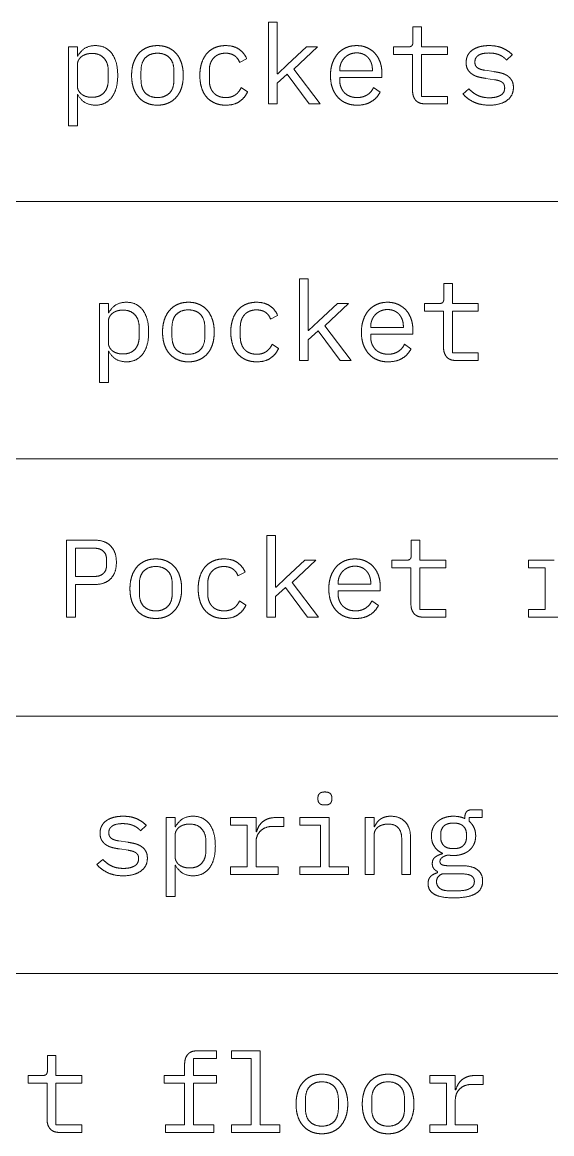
# Model space of a CAD drawing. Header units: millimetres. Extents: x 25 to 584, y 11 to 410.
# Drawn here: x 451.1 to 465.49, y 74.99 to 105.23 of the extents above; entities that cross this region are included whole.
import ezdxf

# ---------------------------------------------------------------- set-up
doc = ezdxf.new("R2010")
doc.units = ezdxf.units.MM
doc.layers.add('dims', color=7, linetype='Continuous', lineweight=5)

msp = doc.modelspace()

# ---------------------------------------------------------------- linework, layer by layer
at = {"layer": 'dims'}
for p, q in [((457.788, 105.23), (457.788, 103.01)), ((458.028, 105.23), (457.788, 105.23)), ((458.028, 103.829), (458.028, 105.23)), ((461.715, 105.104), (461.715, 104.699)), ((461.946, 105.104), (461.715, 105.104)), ((461.946, 104.558), (461.946, 105.104)), ((452.358, 104.558), (452.358, 102.41)), ((452.598, 104.558), (452.358, 104.558)), ((452.598, 104.306), (452.598, 104.558)), ((458.826, 104.558), (458.31, 104.084)), ((458.478, 103.952), (459.12, 104.558)), ((459.12, 104.558), (458.826, 104.558)), ((461.19, 104.558), (461.19, 104.354)), ((461.574, 104.558), (461.19, 104.558)), ((461.19, 104.354), (461.706, 104.354)), ((461.706, 104.354), (461.706, 103.364)), ((462.651, 104.558), (461.946, 104.558)), ((461.946, 104.354), (462.651, 104.354)), ((461.946, 103.214), (461.946, 104.354)), ((462.651, 104.354), (462.651, 104.558)), ((464.259, 104.198), (464.415, 104.345)), ((452.61, 104.306), (452.598, 104.306)), ((452.598, 103.505), (452.598, 104.063)), ((457.005, 104.135), (457.197, 104.237)), ((458.31, 104.084), (458.04, 103.829)), ((453.435, 103.916), (453.435, 103.652)), ((454.326, 103.673), (454.326, 103.895)), ((455.22, 103.895), (455.22, 103.673)), ((456.183, 103.652), (456.183, 103.916)), ((458.04, 103.829), (458.028, 103.829)), ((458.028, 103.571), (458.295, 103.814)), ((458.295, 103.814), (458.898, 103.01)), ((459.195, 103.01), (458.478, 103.952)), ((459.726, 103.904), (459.726, 103.925)), ((460.614, 103.904), (459.726, 103.904)), ((459.726, 103.724), (460.872, 103.724)), ((459.726, 103.652), (459.726, 103.724)), ((460.614, 103.937), (460.614, 103.904)), ((460.872, 103.724), (460.872, 103.838)), ((463.914, 103.886), (463.671, 103.922)), ((457.221, 103.334), (457.05, 103.451)), ((458.028, 103.01), (458.028, 103.571)), ((460.821, 103.331), (460.644, 103.451)), ((463.236, 103.418), (463.074, 103.277)), ((463.692, 103.703), (463.935, 103.667)), ((452.598, 103.262), (452.61, 103.262)), ((452.598, 102.41), (452.598, 103.262)), ((462.651, 103.214), (461.946, 103.214)), ((462.651, 103.01), (462.651, 103.214)), ((457.788, 103.01), (458.028, 103.01)), ((458.898, 103.01), (459.195, 103.01)), ((462.048, 103.01), (462.651, 103.01)), ((452.358, 102.41), (452.598, 102.41)), ((432.22, 100.35), (566.75, 100.35)), ((458.629, 98.248), (458.629, 96.028)), ((458.869, 98.248), (458.629, 98.248)), ((458.869, 96.847), (458.869, 98.248)), ((462.556, 98.122), (462.556, 97.717)), ((462.787, 98.122), (462.556, 98.122)), ((462.787, 97.576), (462.787, 98.122)), ((453.199, 97.576), (453.199, 95.428)), ((453.439, 97.576), (453.199, 97.576)), ((453.439, 97.324), (453.439, 97.576)), ((459.667, 97.576), (459.151, 97.102)), ((459.319, 96.97), (459.961, 97.576)), ((459.961, 97.576), (459.667, 97.576)), ((462.031, 97.576), (462.031, 97.372)), ((462.415, 97.576), (462.031, 97.576)), ((462.031, 97.372), (462.547, 97.372)), ((462.547, 97.372), (462.547, 96.382)), ((463.492, 97.576), (462.787, 97.576)), ((462.787, 97.372), (463.492, 97.372)), ((462.787, 96.232), (462.787, 97.372)), ((463.492, 97.372), (463.492, 97.576)), ((453.451, 97.324), (453.439, 97.324)), ((453.439, 96.523), (453.439, 97.081)), ((457.846, 97.153), (458.039, 97.255)), ((459.151, 97.102), (458.881, 96.847)), ((454.276, 96.934), (454.276, 96.67)), ((455.167, 96.691), (455.167, 96.913)), ((456.061, 96.913), (456.061, 96.691)), ((457.024, 96.67), (457.024, 96.934)), ((458.881, 96.847), (458.869, 96.847)), ((458.869, 96.589), (459.136, 96.832)), ((459.136, 96.832), (459.739, 96.028)), ((460.036, 96.028), (459.319, 96.97)), ((460.567, 96.922), (460.567, 96.943)), ((461.455, 96.922), (460.567, 96.922)), ((461.455, 96.955), (461.455, 96.922)), ((461.714, 96.742), (461.714, 96.856)), ((458.062, 96.352), (457.891, 96.469)), ((458.869, 96.028), (458.869, 96.589)), ((460.567, 96.742), (461.714, 96.742)), ((460.567, 96.67), (460.567, 96.742)), ((461.662, 96.349), (461.485, 96.469)), ((453.439, 96.28), (453.451, 96.28)), ((453.439, 95.428), (453.439, 96.28)), ((463.492, 96.232), (462.787, 96.232)), ((463.492, 96.028), (463.492, 96.232)), ((458.629, 96.028), (458.869, 96.028)), ((459.739, 96.028), (460.036, 96.028)), ((462.889, 96.028), (463.492, 96.028)), ((453.199, 95.428), (453.439, 95.428)), ((432.22, 93.35), (566.75, 93.35)), ((452.298, 91.14), (452.298, 89.046)), ((453.06, 91.14), (452.298, 91.14)), ((457.743, 91.266), (457.743, 89.046)), ((457.983, 91.266), (457.743, 91.266)), ((457.983, 89.865), (457.983, 91.266)), ((461.67, 91.14), (461.67, 90.735)), ((461.901, 91.14), (461.67, 91.14)), ((461.901, 90.594), (461.901, 91.14)), ((452.55, 90.153), (452.55, 90.921)), ((452.55, 90.921), (453.054, 90.921)), ((453.39, 90.615), (453.39, 90.459)), ((458.781, 90.594), (458.265, 90.12)), ((458.433, 89.988), (459.075, 90.594)), ((459.075, 90.594), (458.781, 90.594)), ((461.145, 90.594), (461.145, 90.39)), ((461.529, 90.594), (461.145, 90.594)), ((462.606, 90.594), (461.901, 90.594)), ((462.606, 90.39), (462.606, 90.594)), ((464.859, 90.594), (464.859, 90.39)), ((465.552, 90.594), (464.859, 90.594)), ((453.054, 90.153), (452.55, 90.153)), ((456.96, 90.171), (457.152, 90.273)), ((458.265, 90.12), (457.995, 89.865)), ((461.145, 90.39), (461.661, 90.39)), ((461.661, 90.39), (461.661, 89.4)), ((461.901, 90.39), (462.606, 90.39)), ((461.901, 89.25), (461.901, 90.39)), ((464.859, 90.39), (465.312, 90.39)), ((465.312, 90.39), (465.312, 89.25)), ((452.55, 89.934), (453.06, 89.934)), ((452.55, 89.046), (452.55, 89.934)), ((454.281, 89.709), (454.281, 89.931)), ((455.175, 89.931), (455.175, 89.709)), ((456.138, 89.688), (456.138, 89.952)), ((457.995, 89.865), (457.983, 89.865)), ((457.983, 89.607), (458.25, 89.85)), ((458.25, 89.85), (458.853, 89.046)), ((459.15, 89.046), (458.433, 89.988)), ((459.681, 89.94), (459.681, 89.961)), ((460.569, 89.94), (459.681, 89.94)), ((460.569, 89.973), (460.569, 89.94)), ((460.827, 89.76), (460.827, 89.874)), ((457.983, 89.046), (457.983, 89.607)), ((459.681, 89.76), (460.827, 89.76)), ((459.681, 89.688), (459.681, 89.76)), ((457.176, 89.37), (457.005, 89.487)), ((460.776, 89.367), (460.599, 89.487)), ((462.606, 89.25), (461.901, 89.25)), ((462.606, 89.046), (462.606, 89.25)), ((464.859, 89.25), (464.859, 89.046)), ((465.312, 89.25), (464.859, 89.25)), ((452.298, 89.046), (452.55, 89.046)), ((457.743, 89.046), (457.983, 89.046)), ((458.853, 89.046), (459.15, 89.046)), ((462.003, 89.046), (462.606, 89.046)), ((464.859, 89.046), (466.152, 89.046)), ((432.22, 86.35), (566.75, 86.35)), ((459.134, 84.137), (459.134, 84.089)), ((459.511, 84.089), (459.511, 84.137)), ((463.594, 83.804), (463.309, 83.804)), ((463.594, 83.594), (463.594, 83.804)), ((455.011, 83.594), (455.011, 81.446)), ((455.251, 83.594), (455.011, 83.594)), ((455.251, 83.342), (455.251, 83.594)), ((456.757, 83.594), (456.757, 83.39)), ((457.451, 83.594), (456.757, 83.594)), ((457.451, 83.204), (457.451, 83.594)), ((458.204, 83.594), (457.987, 83.594)), ((458.204, 83.354), (458.204, 83.594)), ((458.644, 83.594), (458.644, 83.39)), ((459.442, 83.594), (458.644, 83.594)), ((459.442, 82.25), (459.442, 83.594)), ((460.42, 83.594), (460.42, 82.046)), ((460.661, 83.594), (460.42, 83.594)), ((460.661, 83.342), (460.661, 83.594)), ((463.124, 83.594), (463.124, 83.567)), ((463.246, 83.594), (463.594, 83.594)), ((463.246, 83.489), (463.246, 83.594)), ((454.312, 83.234), (454.469, 83.381)), ((455.264, 83.342), (455.251, 83.342)), ((456.757, 83.39), (457.211, 83.39)), ((457.211, 83.39), (457.211, 82.25)), ((457.465, 83.204), (457.451, 83.204)), ((457.912, 83.354), (458.204, 83.354)), ((458.644, 83.39), (459.202, 83.39)), ((459.202, 83.39), (459.202, 82.25)), ((460.672, 83.342), (460.661, 83.342)), ((453.967, 82.922), (453.724, 82.958)), ((455.251, 82.541), (455.251, 83.099)), ((456.089, 82.952), (456.089, 82.688)), ((457.451, 82.25), (457.451, 82.919)), ((460.661, 82.046), (460.661, 83.12)), ((461.411, 82.997), (461.411, 82.046)), ((461.651, 82.046), (461.651, 83.039)), ((462.469, 83.054), (462.469, 83.141)), ((463.169, 83.141), (463.169, 83.054)), ((453.746, 82.739), (453.989, 82.703)), ((462.521, 82.622), (462.521, 82.61)), ((453.289, 82.454), (453.127, 82.313)), ((455.251, 82.298), (455.264, 82.298)), ((455.251, 81.446), (455.251, 82.298)), ((456.757, 82.25), (456.757, 82.046)), ((457.211, 82.25), (456.757, 82.25)), ((458.051, 82.25), (457.451, 82.25)), ((458.051, 82.046), (458.051, 82.25)), ((458.644, 82.25), (458.644, 82.046)), ((459.202, 82.25), (458.644, 82.25)), ((459.964, 82.25), (459.442, 82.25)), ((459.964, 82.046), (459.964, 82.25)), ((463.039, 82.283), (462.697, 82.283)), ((456.757, 82.046), (458.051, 82.046)), ((458.644, 82.046), (459.964, 82.046)), ((460.42, 82.046), (460.661, 82.046)), ((461.411, 82.046), (461.651, 82.046)), ((462.379, 82.127), (462.379, 82.091)), ((462.511, 82.061), (463.049, 82.061)), ((455.011, 81.446), (455.251, 81.446)), ((462.941, 81.602), (462.706, 81.602)), ((432.22, 79.35), (566.75, 79.35)), ((451.784, 77.122), (451.784, 76.717)), ((452.014, 77.122), (451.784, 77.122)), ((452.014, 76.576), (452.014, 77.122)), ((456.374, 77.248), (455.854, 77.248)), ((456.374, 77.044), (456.374, 77.248)), ((456.781, 77.248), (456.781, 77.044)), ((457.561, 77.248), (456.781, 77.248)), ((457.561, 75.232), (457.561, 77.248)), ((455.512, 76.894), (455.512, 76.576)), ((455.752, 77.044), (456.374, 77.044)), ((455.752, 76.576), (455.752, 77.044)), ((456.781, 77.044), (457.321, 77.044)), ((457.321, 77.044), (457.321, 75.232)), ((451.259, 76.576), (451.259, 76.372)), ((451.642, 76.576), (451.259, 76.576)), ((452.719, 76.576), (452.014, 76.576)), ((452.719, 76.372), (452.719, 76.576)), ((454.96, 76.576), (454.96, 76.372)), ((455.512, 76.576), (454.96, 76.576)), ((456.374, 76.576), (455.752, 76.576)), ((456.374, 76.372), (456.374, 76.576)), ((462.172, 76.576), (462.172, 76.372)), ((462.866, 76.576), (462.172, 76.576)), ((462.866, 76.186), (462.866, 76.576)), ((463.619, 76.576), (463.402, 76.576)), ((463.619, 76.336), (463.619, 76.576)), ((451.259, 76.372), (451.774, 76.372)), ((451.774, 76.372), (451.774, 75.382)), ((452.014, 76.372), (452.719, 76.372)), ((452.014, 75.232), (452.014, 76.372)), ((454.96, 76.372), (455.512, 76.372)), ((455.512, 76.372), (455.512, 75.232)), ((455.752, 76.372), (456.374, 76.372)), ((455.752, 75.232), (455.752, 76.372)), ((462.172, 76.372), (462.626, 76.372)), ((462.626, 76.372), (462.626, 75.232)), ((463.327, 76.336), (463.619, 76.336)), ((458.794, 75.691), (458.794, 75.913)), ((459.689, 75.913), (459.689, 75.691)), ((460.594, 75.691), (460.594, 75.913)), ((461.489, 75.913), (461.489, 75.691)), ((462.881, 76.186), (462.866, 76.186)), ((462.866, 75.232), (462.866, 75.901)), ((452.719, 75.232), (452.014, 75.232)), ((452.116, 75.028), (452.719, 75.028)), ((452.719, 75.028), (452.719, 75.232)), ((454.991, 75.232), (454.991, 75.028)), ((455.512, 75.232), (454.991, 75.232)), ((454.991, 75.028), (456.304, 75.028)), ((456.304, 75.232), (455.752, 75.232)), ((456.304, 75.028), (456.304, 75.232)), ((456.781, 75.232), (456.781, 75.028)), ((457.321, 75.232), (456.781, 75.232)), ((456.781, 75.028), (458.101, 75.028)), ((458.101, 75.232), (457.561, 75.232)), ((458.101, 75.028), (458.101, 75.232)), ((462.172, 75.232), (462.172, 75.028)), ((462.626, 75.232), (462.172, 75.232)), ((462.172, 75.028), (463.466, 75.028)), ((463.466, 75.232), (462.866, 75.232)), ((463.466, 75.028), (463.466, 75.232))]:
    msp.add_line(p, q, dxfattribs=at)
for points in [[(461.684, 104.589), (461.715, 104.621), (461.715, 104.699)], [(452.61, 104.306), (452.76, 104.594), (453.087, 104.594)], [(452.841, 104.36), (452.769, 104.339), (452.715, 104.299)], [(452.994, 104.381), (452.913, 104.381), (452.841, 104.36)], [(453.319, 104.253), (453.204, 104.381), (452.994, 104.381)], [(453.087, 104.594), (453.372, 104.594), (453.532, 104.381)], [(453.532, 104.381), (453.693, 104.168), (453.693, 103.784)], [(454.119, 104.117), (454.167, 104.267), (454.259, 104.374)], [(454.259, 104.374), (454.35, 104.48), (454.48, 104.537)], [(454.773, 104.387), (454.572, 104.387), (454.449, 104.267)], [(454.48, 104.537), (454.611, 104.594), (454.773, 104.594)], [(454.773, 104.594), (454.935, 104.594), (455.065, 104.537)], [(455.097, 104.267), (454.974, 104.387), (454.773, 104.387)], [(455.065, 104.537), (455.196, 104.48), (455.287, 104.374)], [(455.287, 104.374), (455.379, 104.267), (455.427, 104.117)], [(455.973, 104.117), (456.021, 104.267), (456.111, 104.374)], [(456.111, 104.374), (456.201, 104.48), (456.33, 104.537)], [(456.436, 104.353), (456.354, 104.318), (456.297, 104.255)], [(456.33, 104.537), (456.459, 104.594), (456.624, 104.594)], [(456.624, 104.387), (456.519, 104.387), (456.436, 104.353)], [(456.624, 104.594), (456.849, 104.594), (456.99, 104.495)], [(456.865, 104.321), (456.768, 104.387), (456.624, 104.387)], [(456.99, 104.495), (457.131, 104.396), (457.197, 104.237)], [(459.526, 104.117), (459.579, 104.267), (459.672, 104.374)], [(459.672, 104.374), (459.765, 104.48), (459.895, 104.537)], [(460.002, 104.36), (459.918, 104.324), (459.856, 104.261)], [(459.895, 104.537), (460.026, 104.594), (460.185, 104.594)], [(460.185, 104.396), (460.086, 104.396), (460.002, 104.36)], [(460.185, 104.594), (460.341, 104.594), (460.468, 104.537)], [(460.36, 104.363), (460.281, 104.396), (460.185, 104.396)], [(460.495, 104.269), (460.44, 104.33), (460.36, 104.363)], [(460.468, 104.537), (460.596, 104.48), (460.686, 104.38)], [(460.686, 104.38), (460.776, 104.279), (460.824, 104.141)], [(461.574, 104.558), (461.652, 104.558), (461.684, 104.589)], [(463.161, 104.132), (463.161, 104.249), (463.207, 104.335)], [(463.207, 104.335), (463.254, 104.42), (463.338, 104.479)], [(463.338, 104.479), (463.422, 104.537), (463.536, 104.566)], [(463.495, 104.33), (463.398, 104.267), (463.398, 104.147)], [(463.776, 104.393), (463.593, 104.393), (463.495, 104.33)], [(463.536, 104.566), (463.65, 104.594), (463.785, 104.594)], [(463.956, 104.375), (463.878, 104.393), (463.776, 104.393)], [(463.785, 104.594), (463.995, 104.594), (464.149, 104.528)], [(464.092, 104.329), (464.034, 104.357), (463.956, 104.375)], [(464.191, 104.265), (464.151, 104.3), (464.092, 104.329)], [(464.149, 104.528), (464.304, 104.462), (464.415, 104.345)], [(452.629, 104.199), (452.598, 104.141), (452.598, 104.063)], [(452.715, 104.299), (452.661, 104.258), (452.629, 104.199)], [(453.435, 103.916), (453.435, 104.126), (453.319, 104.253)], [(454.071, 103.784), (454.071, 103.967), (454.119, 104.117)], [(454.449, 104.267), (454.326, 104.147), (454.326, 103.895)], [(455.22, 103.895), (455.22, 104.147), (455.097, 104.267)], [(455.427, 104.117), (455.475, 103.967), (455.475, 103.784)], [(455.925, 103.784), (455.925, 103.967), (455.973, 104.117)], [(456.211, 104.105), (456.183, 104.018), (456.183, 103.916)], [(456.297, 104.255), (456.24, 104.192), (456.211, 104.105)], [(457.005, 104.135), (456.963, 104.255), (456.865, 104.321)], [(459.474, 103.781), (459.474, 103.967), (459.526, 104.117)], [(459.76, 104.113), (459.726, 104.027), (459.726, 103.925)], [(459.856, 104.261), (459.795, 104.198), (459.76, 104.113)], [(460.582, 104.123), (460.551, 104.207), (460.495, 104.269)], [(460.614, 103.937), (460.614, 104.039), (460.582, 104.123)], [(460.824, 104.141), (460.872, 104.003), (460.872, 103.838)], [(463.213, 103.928), (463.161, 104.006), (463.161, 104.132)], [(463.398, 104.147), (463.398, 104.087), (463.42, 104.046)], [(463.42, 104.046), (463.443, 104.006), (463.482, 103.982)], [(464.259, 104.198), (464.232, 104.231), (464.191, 104.265)], [(453.693, 103.784), (453.693, 103.4), (453.532, 103.187)], [(454.119, 103.449), (454.071, 103.598), (454.071, 103.784)], [(455.475, 103.784), (455.475, 103.598), (455.427, 103.449)], [(455.971, 103.451), (455.925, 103.601), (455.925, 103.784)], [(459.525, 103.449), (459.474, 103.598), (459.474, 103.781)], [(463.344, 103.804), (463.266, 103.85), (463.213, 103.928)], [(463.516, 103.736), (463.422, 103.757), (463.344, 103.804)], [(463.482, 103.982), (463.521, 103.958), (463.57, 103.944)], [(463.692, 103.703), (463.611, 103.715), (463.516, 103.736)], [(463.57, 103.944), (463.62, 103.931), (463.671, 103.922)], [(463.914, 103.886), (463.998, 103.874), (464.091, 103.853)], [(464.091, 103.853), (464.184, 103.832), (464.262, 103.786)], [(464.262, 103.786), (464.34, 103.739), (464.392, 103.661)], [(452.598, 103.505), (452.598, 103.427), (452.629, 103.369)], [(453.319, 103.315), (453.435, 103.442), (453.435, 103.652)], [(454.259, 103.194), (454.167, 103.301), (454.119, 103.449)], [(454.326, 103.673), (454.326, 103.421), (454.449, 103.301)], [(455.097, 103.301), (455.22, 103.421), (455.22, 103.673)], [(455.427, 103.449), (455.379, 103.301), (455.287, 103.194)], [(456.108, 103.196), (456.018, 103.301), (455.971, 103.451)], [(456.183, 103.652), (456.183, 103.55), (456.211, 103.463)], [(456.211, 103.463), (456.24, 103.376), (456.297, 103.313)], [(456.888, 103.253), (456.99, 103.325), (457.05, 103.451)], [(459.67, 103.194), (459.576, 103.301), (459.525, 103.449)], [(459.726, 103.652), (459.726, 103.55), (459.759, 103.463)], [(459.759, 103.463), (459.792, 103.376), (459.854, 103.313)], [(460.47, 103.253), (460.584, 103.325), (460.644, 103.451)], [(463.236, 103.418), (463.347, 103.301), (463.479, 103.238)], [(464.037, 103.644), (463.989, 103.658), (463.935, 103.667)], [(464.124, 103.607), (464.085, 103.631), (464.037, 103.644)], [(464.092, 103.24), (464.208, 103.304), (464.208, 103.442)], [(464.185, 103.543), (464.163, 103.583), (464.124, 103.607)], [(464.208, 103.442), (464.208, 103.502), (464.185, 103.543)], [(464.445, 103.457), (464.445, 103.226), (464.266, 103.1)], [(464.392, 103.661), (464.445, 103.583), (464.445, 103.457)], [(453.087, 102.974), (452.76, 102.974), (452.61, 103.262)], [(452.629, 103.369), (452.661, 103.31), (452.715, 103.27)], [(452.715, 103.27), (452.769, 103.229), (452.841, 103.208)], [(452.841, 103.208), (452.913, 103.187), (452.994, 103.187)], [(452.994, 103.187), (453.204, 103.187), (453.319, 103.315)], [(453.532, 103.187), (453.372, 102.974), (453.087, 102.974)], [(454.48, 103.031), (454.35, 103.088), (454.259, 103.194)], [(454.449, 103.301), (454.572, 103.181), (454.773, 103.181)], [(454.773, 103.181), (454.974, 103.181), (455.097, 103.301)], [(455.287, 103.194), (455.196, 103.088), (455.065, 103.031)], [(456.328, 103.033), (456.198, 103.091), (456.108, 103.196)], [(456.297, 103.313), (456.354, 103.25), (456.438, 103.215)], [(456.438, 103.215), (456.522, 103.181), (456.63, 103.181)], [(456.63, 103.181), (456.786, 103.181), (456.888, 103.253)], [(457.221, 103.334), (457.152, 103.178), (457.006, 103.076)], [(459.899, 103.031), (459.765, 103.088), (459.67, 103.194)], [(459.854, 103.313), (459.915, 103.25), (460.004, 103.215)], [(460.004, 103.215), (460.092, 103.181), (460.2, 103.181)], [(460.2, 103.181), (460.356, 103.181), (460.47, 103.253)], [(460.821, 103.331), (460.752, 103.175), (460.591, 103.075)], [(461.788, 103.109), (461.706, 103.208), (461.706, 103.364)], [(463.372, 103.057), (463.197, 103.139), (463.074, 103.277)], [(463.479, 103.238), (463.611, 103.175), (463.797, 103.175)], [(463.797, 103.175), (463.977, 103.175), (464.092, 103.24)], [(454.773, 102.974), (454.611, 102.974), (454.48, 103.031)], [(455.065, 103.031), (454.935, 102.974), (454.773, 102.974)], [(456.627, 102.974), (456.459, 102.974), (456.328, 103.033)], [(457.006, 103.076), (456.861, 102.974), (456.627, 102.974)], [(460.2, 102.974), (460.032, 102.974), (459.899, 103.031)], [(460.591, 103.075), (460.431, 102.974), (460.2, 102.974)], [(462.048, 103.01), (461.871, 103.01), (461.788, 103.109)], [(463.791, 102.974), (463.548, 102.974), (463.372, 103.057)], [(464.266, 103.1), (464.088, 102.974), (463.791, 102.974)], [(462.525, 97.607), (462.556, 97.639), (462.556, 97.717)], [(453.451, 97.324), (453.601, 97.612), (453.929, 97.612)], [(453.682, 97.378), (453.61, 97.357), (453.556, 97.316)], [(453.835, 97.399), (453.754, 97.399), (453.682, 97.378)], [(454.161, 97.271), (454.045, 97.399), (453.835, 97.399)], [(453.929, 97.612), (454.214, 97.612), (454.374, 97.399)], [(454.374, 97.399), (454.534, 97.186), (454.534, 96.802)], [(454.96, 97.135), (455.009, 97.285), (455.1, 97.391)], [(455.1, 97.391), (455.191, 97.498), (455.322, 97.555)], [(455.614, 97.405), (455.414, 97.405), (455.29, 97.285)], [(455.322, 97.555), (455.452, 97.612), (455.614, 97.612)], [(455.614, 97.612), (455.776, 97.612), (455.907, 97.555)], [(455.938, 97.285), (455.815, 97.405), (455.614, 97.405)], [(455.907, 97.555), (456.037, 97.498), (456.129, 97.391)], [(456.129, 97.391), (456.22, 97.285), (456.268, 97.135)], [(456.814, 97.135), (456.862, 97.285), (456.952, 97.391)], [(456.952, 97.391), (457.042, 97.498), (457.171, 97.555)], [(457.278, 97.37), (457.195, 97.336), (457.138, 97.273)], [(457.171, 97.555), (457.3, 97.612), (457.465, 97.612)], [(457.465, 97.405), (457.36, 97.405), (457.278, 97.37)], [(457.465, 97.612), (457.69, 97.612), (457.831, 97.513)], [(457.707, 97.339), (457.609, 97.405), (457.465, 97.405)], [(457.831, 97.513), (457.972, 97.414), (458.039, 97.255)], [(460.368, 97.135), (460.42, 97.285), (460.513, 97.391)], [(460.513, 97.391), (460.606, 97.498), (460.737, 97.555)], [(460.843, 97.378), (460.759, 97.342), (460.698, 97.279)], [(460.737, 97.555), (460.867, 97.612), (461.026, 97.612)], [(461.026, 97.414), (460.927, 97.414), (460.843, 97.378)], [(461.026, 97.612), (461.182, 97.612), (461.31, 97.555)], [(461.202, 97.381), (461.122, 97.414), (461.026, 97.414)], [(461.337, 97.286), (461.281, 97.348), (461.202, 97.381)], [(461.31, 97.555), (461.437, 97.498), (461.527, 97.397)], [(461.527, 97.397), (461.617, 97.297), (461.665, 97.159)], [(462.415, 97.576), (462.494, 97.576), (462.525, 97.607)], [(453.471, 97.217), (453.439, 97.159), (453.439, 97.081)], [(453.556, 97.316), (453.502, 97.276), (453.471, 97.217)], [(454.276, 96.934), (454.276, 97.144), (454.161, 97.271)], [(454.912, 96.802), (454.912, 96.985), (454.96, 97.135)], [(455.29, 97.285), (455.167, 97.165), (455.167, 96.913)], [(456.061, 96.913), (456.061, 97.165), (455.938, 97.285)], [(456.268, 97.135), (456.316, 96.985), (456.316, 96.802)], [(456.766, 96.802), (456.766, 96.985), (456.814, 97.135)], [(457.053, 97.123), (457.024, 97.036), (457.024, 96.934)], [(457.138, 97.273), (457.081, 97.21), (457.053, 97.123)], [(457.846, 97.153), (457.804, 97.273), (457.707, 97.339)], [(460.315, 96.799), (460.315, 96.985), (460.368, 97.135)], [(460.602, 97.13), (460.567, 97.045), (460.567, 96.943)], [(460.698, 97.279), (460.636, 97.216), (460.602, 97.13)], [(461.424, 97.141), (461.392, 97.225), (461.337, 97.286)], [(461.455, 96.955), (461.455, 97.057), (461.424, 97.141)], [(461.665, 97.159), (461.714, 97.021), (461.714, 96.856)], [(454.534, 96.802), (454.534, 96.418), (454.374, 96.205)], [(454.96, 96.467), (454.912, 96.616), (454.912, 96.802)], [(456.316, 96.802), (456.316, 96.616), (456.268, 96.467)], [(456.813, 96.469), (456.766, 96.619), (456.766, 96.802)], [(460.366, 96.467), (460.315, 96.616), (460.315, 96.799)], [(453.439, 96.523), (453.439, 96.445), (453.471, 96.386)], [(454.161, 96.332), (454.276, 96.46), (454.276, 96.67)], [(455.1, 96.212), (455.009, 96.319), (454.96, 96.467)], [(455.167, 96.691), (455.167, 96.439), (455.29, 96.319)], [(455.938, 96.319), (456.061, 96.439), (456.061, 96.691)], [(456.268, 96.467), (456.22, 96.319), (456.129, 96.212)], [(456.949, 96.214), (456.859, 96.319), (456.813, 96.469)], [(457.024, 96.67), (457.024, 96.568), (457.053, 96.481)], [(457.053, 96.481), (457.081, 96.394), (457.138, 96.331)], [(457.729, 96.271), (457.831, 96.343), (457.891, 96.469)], [(460.512, 96.212), (460.417, 96.319), (460.366, 96.467)], [(460.567, 96.67), (460.567, 96.568), (460.6, 96.481)], [(460.6, 96.481), (460.634, 96.394), (460.695, 96.331)], [(461.311, 96.271), (461.425, 96.343), (461.485, 96.469)], [(453.929, 95.992), (453.601, 95.992), (453.451, 96.28)], [(453.471, 96.386), (453.502, 96.328), (453.556, 96.287)], [(453.556, 96.287), (453.61, 96.247), (453.682, 96.226)], [(453.682, 96.226), (453.754, 96.205), (453.835, 96.205)], [(453.835, 96.205), (454.045, 96.205), (454.161, 96.332)], [(454.374, 96.205), (454.214, 95.992), (453.929, 95.992)], [(455.322, 96.049), (455.191, 96.106), (455.1, 96.212)], [(455.29, 96.319), (455.414, 96.199), (455.614, 96.199)], [(455.614, 96.199), (455.815, 96.199), (455.938, 96.319)], [(456.129, 96.212), (456.037, 96.106), (455.907, 96.049)], [(457.17, 96.05), (457.039, 96.109), (456.949, 96.214)], [(457.138, 96.331), (457.195, 96.268), (457.279, 96.233)], [(457.279, 96.233), (457.364, 96.199), (457.471, 96.199)], [(457.471, 96.199), (457.627, 96.199), (457.729, 96.271)], [(458.062, 96.352), (457.994, 96.196), (457.848, 96.094)], [(460.74, 96.049), (460.606, 96.106), (460.512, 96.212)], [(460.695, 96.331), (460.756, 96.268), (460.845, 96.233)], [(460.845, 96.233), (460.934, 96.199), (461.041, 96.199)], [(461.041, 96.199), (461.197, 96.199), (461.311, 96.271)], [(461.662, 96.349), (461.594, 96.193), (461.433, 96.092)], [(462.63, 96.127), (462.547, 96.226), (462.547, 96.382)], [(455.614, 95.992), (455.452, 95.992), (455.322, 96.049)], [(455.907, 96.049), (455.776, 95.992), (455.614, 95.992)], [(457.469, 95.992), (457.3, 95.992), (457.17, 96.05)], [(457.848, 96.094), (457.702, 95.992), (457.469, 95.992)], [(461.041, 95.992), (460.874, 95.992), (460.74, 96.049)], [(461.433, 96.092), (461.272, 95.992), (461.041, 95.992)], [(462.889, 96.028), (462.712, 96.028), (462.63, 96.127)], [(453.06, 91.14), (453.351, 91.14), (453.504, 90.981)], [(453.301, 90.841), (453.213, 90.921), (453.054, 90.921)], [(453.39, 90.615), (453.39, 90.762), (453.301, 90.841)], [(453.504, 90.981), (453.657, 90.822), (453.657, 90.537)], [(461.639, 90.625), (461.67, 90.657), (461.67, 90.735)], [(453.301, 90.232), (453.39, 90.312), (453.39, 90.459)], [(453.657, 90.537), (453.657, 90.252), (453.504, 90.093)], [(454.214, 90.409), (454.305, 90.516), (454.435, 90.573)], [(454.728, 90.423), (454.527, 90.423), (454.404, 90.303)], [(454.435, 90.573), (454.566, 90.63), (454.728, 90.63)], [(454.728, 90.63), (454.89, 90.63), (455.02, 90.573)], [(455.052, 90.303), (454.929, 90.423), (454.728, 90.423)], [(455.02, 90.573), (455.151, 90.516), (455.242, 90.409)], [(456.066, 90.409), (456.156, 90.516), (456.285, 90.573)], [(456.285, 90.573), (456.414, 90.63), (456.579, 90.63)], [(456.579, 90.423), (456.474, 90.423), (456.391, 90.388)], [(456.579, 90.63), (456.804, 90.63), (456.945, 90.531)], [(456.82, 90.357), (456.723, 90.423), (456.579, 90.423)], [(456.945, 90.531), (457.086, 90.432), (457.152, 90.273)], [(459.627, 90.409), (459.72, 90.516), (459.85, 90.573)], [(459.85, 90.573), (459.981, 90.63), (460.14, 90.63)], [(460.14, 90.432), (460.041, 90.432), (459.957, 90.396)], [(460.14, 90.63), (460.296, 90.63), (460.423, 90.573)], [(460.315, 90.399), (460.236, 90.432), (460.14, 90.432)], [(460.423, 90.573), (460.551, 90.516), (460.641, 90.415)], [(460.641, 90.415), (460.731, 90.315), (460.779, 90.177)], [(461.529, 90.594), (461.607, 90.594), (461.639, 90.625)], [(453.054, 90.153), (453.213, 90.153), (453.301, 90.232)], [(454.026, 89.82), (454.026, 90.003), (454.074, 90.153)], [(454.074, 90.153), (454.122, 90.303), (454.214, 90.409)], [(454.404, 90.303), (454.281, 90.183), (454.281, 89.931)], [(455.175, 89.931), (455.175, 90.183), (455.052, 90.303)], [(455.242, 90.409), (455.334, 90.303), (455.382, 90.153)], [(455.382, 90.153), (455.43, 90.003), (455.43, 89.82)], [(455.88, 89.82), (455.88, 90.003), (455.928, 90.153)], [(455.928, 90.153), (455.976, 90.303), (456.066, 90.409)], [(456.166, 90.141), (456.138, 90.054), (456.138, 89.952)], [(456.252, 90.291), (456.195, 90.228), (456.166, 90.141)], [(456.391, 90.388), (456.309, 90.354), (456.252, 90.291)], [(456.96, 90.171), (456.918, 90.291), (456.82, 90.357)], [(459.429, 89.817), (459.429, 90.003), (459.481, 90.153)], [(459.481, 90.153), (459.534, 90.303), (459.627, 90.409)], [(459.715, 90.148), (459.681, 90.063), (459.681, 89.961)], [(459.811, 90.297), (459.75, 90.234), (459.715, 90.148)], [(459.957, 90.396), (459.873, 90.36), (459.811, 90.297)], [(460.45, 90.304), (460.395, 90.366), (460.315, 90.399)], [(460.537, 90.159), (460.506, 90.243), (460.45, 90.304)], [(460.569, 89.973), (460.569, 90.075), (460.537, 90.159)], [(460.779, 90.177), (460.827, 90.039), (460.827, 89.874)], [(453.504, 90.093), (453.351, 89.934), (453.06, 89.934)], [(454.074, 89.485), (454.026, 89.634), (454.026, 89.82)], [(455.43, 89.82), (455.43, 89.634), (455.382, 89.485)], [(455.926, 89.487), (455.88, 89.637), (455.88, 89.82)], [(459.48, 89.485), (459.429, 89.634), (459.429, 89.817)], [(454.281, 89.709), (454.281, 89.457), (454.404, 89.337)], [(455.052, 89.337), (455.175, 89.457), (455.175, 89.709)], [(456.138, 89.688), (456.138, 89.586), (456.166, 89.499)], [(459.681, 89.688), (459.681, 89.586), (459.714, 89.499)], [(454.214, 89.23), (454.122, 89.337), (454.074, 89.485)], [(454.435, 89.067), (454.305, 89.124), (454.214, 89.23)], [(454.404, 89.337), (454.527, 89.217), (454.728, 89.217)], [(454.728, 89.217), (454.929, 89.217), (455.052, 89.337)], [(455.242, 89.23), (455.151, 89.124), (455.02, 89.067)], [(455.382, 89.485), (455.334, 89.337), (455.242, 89.23)], [(456.063, 89.232), (455.973, 89.337), (455.926, 89.487)], [(456.283, 89.068), (456.153, 89.127), (456.063, 89.232)], [(456.166, 89.499), (456.195, 89.412), (456.252, 89.349)], [(456.252, 89.349), (456.309, 89.286), (456.393, 89.251)], [(456.393, 89.251), (456.477, 89.217), (456.585, 89.217)], [(456.585, 89.217), (456.741, 89.217), (456.843, 89.289)], [(456.843, 89.289), (456.945, 89.361), (457.005, 89.487)], [(457.176, 89.37), (457.107, 89.214), (456.961, 89.112)], [(459.625, 89.23), (459.531, 89.337), (459.48, 89.485)], [(459.854, 89.067), (459.72, 89.124), (459.625, 89.23)], [(459.714, 89.499), (459.747, 89.412), (459.809, 89.349)], [(459.809, 89.349), (459.87, 89.286), (459.959, 89.251)], [(459.959, 89.251), (460.047, 89.217), (460.155, 89.217)], [(460.155, 89.217), (460.311, 89.217), (460.425, 89.289)], [(460.425, 89.289), (460.539, 89.361), (460.599, 89.487)], [(460.776, 89.367), (460.707, 89.211), (460.546, 89.11)], [(461.743, 89.145), (461.661, 89.244), (461.661, 89.4)], [(454.728, 89.01), (454.566, 89.01), (454.435, 89.067)], [(455.02, 89.067), (454.89, 89.01), (454.728, 89.01)], [(456.582, 89.01), (456.414, 89.01), (456.283, 89.068)], [(456.961, 89.112), (456.816, 89.01), (456.582, 89.01)], [(460.155, 89.01), (459.987, 89.01), (459.854, 89.067)], [(460.546, 89.11), (460.386, 89.01), (460.155, 89.01)], [(462.003, 89.046), (461.826, 89.046), (461.743, 89.145)], [(459.134, 84.137), (459.134, 84.203), (459.175, 84.246)], [(459.175, 83.979), (459.134, 84.023), (459.134, 84.089)], [(459.175, 84.246), (459.217, 84.29), (459.322, 84.29)], [(459.322, 84.29), (459.427, 84.29), (459.469, 84.246)], [(459.469, 84.246), (459.511, 84.203), (459.511, 84.137)], [(459.511, 84.089), (459.511, 84.023), (459.469, 83.979)], [(459.322, 83.936), (459.217, 83.936), (459.175, 83.979)], [(459.469, 83.979), (459.427, 83.936), (459.322, 83.936)], [(463.165, 83.744), (463.207, 83.804), (463.309, 83.804)], [(453.261, 83.37), (453.307, 83.456), (453.391, 83.514)], [(453.391, 83.514), (453.476, 83.573), (453.59, 83.601)], [(453.59, 83.601), (453.704, 83.63), (453.839, 83.63)], [(453.839, 83.63), (454.049, 83.63), (454.203, 83.564)], [(454.203, 83.564), (454.357, 83.498), (454.469, 83.381)], [(455.264, 83.342), (455.414, 83.63), (455.741, 83.63)], [(455.741, 83.63), (456.026, 83.63), (456.186, 83.417)], [(457.465, 83.204), (457.514, 83.387), (457.647, 83.49)], [(457.647, 83.49), (457.781, 83.594), (457.987, 83.594)], [(460.732, 83.451), (460.769, 83.504), (460.821, 83.543)], [(460.821, 83.543), (460.874, 83.582), (460.945, 83.606)], [(460.945, 83.606), (461.017, 83.63), (461.114, 83.63)], [(461.114, 83.63), (461.356, 83.63), (461.504, 83.475)], [(461.504, 83.475), (461.651, 83.321), (461.651, 83.039)], [(462.259, 83.312), (462.301, 83.411), (462.381, 83.481)], [(462.381, 83.481), (462.461, 83.552), (462.571, 83.591)], [(462.571, 83.591), (462.682, 83.63), (462.817, 83.63)], [(462.817, 83.63), (462.991, 83.63), (463.124, 83.567)], [(463.124, 83.594), (463.124, 83.684), (463.165, 83.744)], [(463.246, 83.489), (463.331, 83.417), (463.376, 83.318)], [(453.214, 83.168), (453.214, 83.285), (453.261, 83.37)], [(453.267, 82.964), (453.214, 83.042), (453.214, 83.168)], [(453.549, 83.366), (453.451, 83.303), (453.451, 83.183)], [(453.451, 83.183), (453.451, 83.123), (453.474, 83.082)], [(453.829, 83.429), (453.646, 83.429), (453.549, 83.366)], [(454.009, 83.411), (453.931, 83.429), (453.829, 83.429)], [(454.146, 83.364), (454.087, 83.393), (454.009, 83.411)], [(454.245, 83.301), (454.204, 83.336), (454.146, 83.364)], [(454.312, 83.234), (454.286, 83.267), (454.245, 83.301)], [(455.283, 83.235), (455.251, 83.177), (455.251, 83.099)], [(455.368, 83.334), (455.314, 83.294), (455.283, 83.235)], [(455.494, 83.396), (455.422, 83.375), (455.368, 83.334)], [(455.647, 83.417), (455.566, 83.417), (455.494, 83.396)], [(455.973, 83.289), (455.857, 83.417), (455.647, 83.417)], [(456.089, 82.952), (456.089, 83.162), (455.973, 83.289)], [(456.186, 83.417), (456.346, 83.204), (456.346, 82.82)], [(457.578, 83.234), (457.451, 83.114), (457.451, 82.919)], [(457.912, 83.354), (457.706, 83.354), (457.578, 83.234)], [(460.694, 83.252), (460.661, 83.195), (460.661, 83.12)], [(460.672, 83.342), (460.696, 83.399), (460.732, 83.451)], [(460.78, 83.345), (460.726, 83.309), (460.694, 83.252)], [(460.903, 83.399), (460.834, 83.381), (460.78, 83.345)], [(461.044, 83.417), (460.972, 83.417), (460.903, 83.399)], [(461.317, 83.313), (461.224, 83.417), (461.044, 83.417)], [(461.411, 82.997), (461.411, 83.21), (461.317, 83.313)], [(462.217, 83.096), (462.217, 83.213), (462.259, 83.312)], [(462.553, 83.361), (462.469, 83.279), (462.469, 83.141)], [(462.817, 83.444), (462.637, 83.444), (462.553, 83.361)], [(463.083, 83.361), (462.997, 83.444), (462.817, 83.444)], [(463.169, 83.141), (463.169, 83.279), (463.083, 83.361)], [(463.376, 83.318), (463.42, 83.219), (463.42, 83.096)], [(453.397, 82.839), (453.319, 82.886), (453.267, 82.964)], [(453.474, 83.082), (453.496, 83.042), (453.535, 83.018)], [(453.535, 83.018), (453.574, 82.994), (453.624, 82.98)], [(453.624, 82.98), (453.674, 82.967), (453.724, 82.958)], [(453.967, 82.922), (454.051, 82.91), (454.144, 82.889)], [(454.144, 82.889), (454.237, 82.868), (454.315, 82.821)], [(462.297, 82.808), (462.217, 82.931), (462.217, 83.096)], [(462.469, 83.054), (462.469, 82.916), (462.553, 82.832)], [(463.083, 82.832), (463.169, 82.916), (463.169, 83.054)], [(463.377, 82.88), (463.334, 82.781), (463.255, 82.71)], [(463.42, 83.096), (463.42, 82.979), (463.377, 82.88)], [(453.57, 82.772), (453.476, 82.793), (453.397, 82.839)], [(453.746, 82.739), (453.664, 82.751), (453.57, 82.772)], [(454.09, 82.68), (454.042, 82.694), (453.989, 82.703)], [(454.177, 82.643), (454.139, 82.667), (454.09, 82.68)], [(454.239, 82.578), (454.216, 82.619), (454.177, 82.643)], [(454.261, 82.478), (454.261, 82.538), (454.239, 82.578)], [(454.315, 82.821), (454.394, 82.775), (454.446, 82.697)], [(454.446, 82.697), (454.499, 82.619), (454.499, 82.493)], [(455.973, 82.35), (456.089, 82.478), (456.089, 82.688)], [(456.346, 82.82), (456.346, 82.436), (456.186, 82.223)], [(462.521, 82.622), (462.376, 82.685), (462.297, 82.808)], [(462.321, 82.52), (462.401, 82.58), (462.521, 82.61)], [(462.595, 82.554), (462.556, 82.541), (462.524, 82.518)], [(462.553, 82.832), (462.637, 82.748), (462.817, 82.748)], [(462.671, 82.574), (462.634, 82.568), (462.595, 82.554)], [(462.742, 82.565), (462.706, 82.568), (462.671, 82.574)], [(462.817, 82.562), (462.779, 82.562), (462.742, 82.565)], [(462.817, 82.748), (462.997, 82.748), (463.083, 82.832)], [(463.065, 82.601), (462.952, 82.562), (462.817, 82.562)], [(463.255, 82.71), (463.177, 82.64), (463.065, 82.601)], [(453.426, 82.092), (453.251, 82.175), (453.127, 82.313)], [(453.289, 82.454), (453.401, 82.337), (453.532, 82.274)], [(453.532, 82.274), (453.664, 82.211), (453.851, 82.211)], [(453.851, 82.211), (454.031, 82.211), (454.146, 82.275)], [(454.146, 82.275), (454.261, 82.34), (454.261, 82.478)], [(454.499, 82.493), (454.499, 82.262), (454.32, 82.136)], [(455.251, 82.541), (455.251, 82.463), (455.283, 82.404)], [(455.741, 82.01), (455.414, 82.01), (455.264, 82.298)], [(455.283, 82.404), (455.314, 82.346), (455.368, 82.305)], [(455.368, 82.305), (455.422, 82.265), (455.494, 82.244)], [(455.647, 82.223), (455.857, 82.223), (455.973, 82.35)], [(462.241, 82.34), (462.241, 82.46), (462.321, 82.52)], [(462.277, 82.211), (462.241, 82.262), (462.241, 82.34)], [(462.469, 82.466), (462.449, 82.436), (462.449, 82.397)], [(462.449, 82.397), (462.449, 82.328), (462.517, 82.305)], [(462.524, 82.518), (462.491, 82.496), (462.469, 82.466)], [(462.517, 82.305), (462.586, 82.283), (462.697, 82.283)], [(463.039, 82.283), (463.339, 82.283), (463.474, 82.17)], [(453.844, 82.01), (453.601, 82.01), (453.426, 82.092)], [(454.32, 82.136), (454.141, 82.01), (453.844, 82.01)], [(455.494, 82.244), (455.566, 82.223), (455.647, 82.223)], [(456.186, 82.223), (456.026, 82.01), (455.741, 82.01)], [(462.127, 81.794), (462.127, 81.92), (462.193, 81.989)], [(462.193, 81.989), (462.259, 82.058), (462.379, 82.091)], [(462.379, 82.127), (462.314, 82.16), (462.277, 82.211)], [(462.511, 82.061), (462.356, 81.998), (462.356, 81.851)], [(463.309, 82.005), (463.234, 82.061), (463.049, 82.061)], [(463.384, 81.857), (463.384, 81.95), (463.309, 82.005)], [(463.474, 82.17), (463.609, 82.058), (463.609, 81.869)], [(462.291, 81.509), (462.127, 81.608), (462.127, 81.794)], [(462.356, 81.851), (462.356, 81.749), (462.436, 81.675)], [(462.436, 81.675), (462.517, 81.602), (462.706, 81.602)], [(462.941, 81.602), (463.151, 81.602), (463.267, 81.666)], [(463.267, 81.666), (463.384, 81.731), (463.384, 81.857)], [(463.609, 81.869), (463.609, 81.635), (463.414, 81.522)], [(462.829, 81.41), (462.454, 81.41), (462.291, 81.509)], [(463.414, 81.522), (463.219, 81.41), (462.829, 81.41)], [(455.512, 76.894), (455.512, 77.05), (455.595, 77.149)], [(455.595, 77.149), (455.677, 77.248), (455.854, 77.248)], [(451.642, 76.576), (451.721, 76.576), (451.752, 76.607)], [(451.752, 76.607), (451.784, 76.639), (451.784, 76.717)], [(458.727, 76.391), (458.819, 76.498), (458.949, 76.555)], [(458.949, 76.555), (459.079, 76.612), (459.241, 76.612)], [(459.241, 76.612), (459.404, 76.612), (459.534, 76.555)], [(459.534, 76.555), (459.664, 76.498), (459.756, 76.391)], [(460.527, 76.391), (460.619, 76.498), (460.749, 76.555)], [(460.749, 76.555), (460.879, 76.612), (461.041, 76.612)], [(461.041, 76.612), (461.204, 76.612), (461.334, 76.555)], [(461.334, 76.555), (461.464, 76.498), (461.556, 76.391)], [(463.062, 76.472), (463.196, 76.576), (463.402, 76.576)], [(458.587, 76.135), (458.636, 76.285), (458.727, 76.391)], [(458.917, 76.285), (458.794, 76.165), (458.794, 75.913)], [(459.241, 76.405), (459.041, 76.405), (458.917, 76.285)], [(459.565, 76.285), (459.442, 76.405), (459.241, 76.405)], [(459.689, 75.913), (459.689, 76.165), (459.565, 76.285)], [(459.756, 76.391), (459.847, 76.285), (459.895, 76.135)], [(460.387, 76.135), (460.436, 76.285), (460.527, 76.391)], [(460.717, 76.285), (460.594, 76.165), (460.594, 75.913)], [(461.041, 76.405), (460.841, 76.405), (460.717, 76.285)], [(461.365, 76.285), (461.242, 76.405), (461.041, 76.405)], [(461.489, 75.913), (461.489, 76.165), (461.365, 76.285)], [(461.556, 76.391), (461.647, 76.285), (461.695, 76.135)], [(462.993, 76.216), (462.866, 76.096), (462.866, 75.901)], [(462.881, 76.186), (462.929, 76.369), (463.062, 76.472)], [(463.327, 76.336), (463.121, 76.336), (462.993, 76.216)], [(458.539, 75.802), (458.539, 75.985), (458.587, 76.135)], [(459.895, 76.135), (459.944, 75.985), (459.944, 75.802)], [(460.339, 75.802), (460.339, 75.985), (460.387, 76.135)], [(461.695, 76.135), (461.743, 75.985), (461.743, 75.802)], [(458.587, 75.467), (458.539, 75.616), (458.539, 75.802)], [(458.794, 75.691), (458.794, 75.439), (458.917, 75.319)], [(459.565, 75.319), (459.689, 75.439), (459.689, 75.691)], [(459.944, 75.802), (459.944, 75.616), (459.895, 75.467)], [(460.387, 75.467), (460.339, 75.616), (460.339, 75.802)], [(460.594, 75.691), (460.594, 75.439), (460.717, 75.319)], [(461.365, 75.319), (461.489, 75.439), (461.489, 75.691)], [(461.743, 75.802), (461.743, 75.616), (461.695, 75.467)], [(451.857, 75.127), (451.774, 75.226), (451.774, 75.382)], [(458.727, 75.212), (458.636, 75.319), (458.587, 75.467)], [(458.917, 75.319), (459.041, 75.199), (459.241, 75.199)], [(459.241, 75.199), (459.442, 75.199), (459.565, 75.319)], [(459.895, 75.467), (459.847, 75.319), (459.756, 75.212)], [(460.527, 75.212), (460.436, 75.319), (460.387, 75.467)], [(460.717, 75.319), (460.841, 75.199), (461.041, 75.199)], [(461.041, 75.199), (461.242, 75.199), (461.365, 75.319)], [(461.695, 75.467), (461.647, 75.319), (461.556, 75.212)], [(452.116, 75.028), (451.939, 75.028), (451.857, 75.127)], [(458.949, 75.049), (458.819, 75.106), (458.727, 75.212)], [(459.241, 74.992), (459.079, 74.992), (458.949, 75.049)], [(459.534, 75.049), (459.404, 74.992), (459.241, 74.992)], [(459.756, 75.212), (459.664, 75.106), (459.534, 75.049)], [(460.749, 75.049), (460.619, 75.106), (460.527, 75.212)], [(461.041, 74.992), (460.879, 74.992), (460.749, 75.049)], [(461.334, 75.049), (461.204, 74.992), (461.041, 74.992)], [(461.556, 75.212), (461.464, 75.106), (461.334, 75.049)]]:
    msp.add_open_spline(points, degree=2, dxfattribs=at)

doc.saveas('drawing.dxf')
